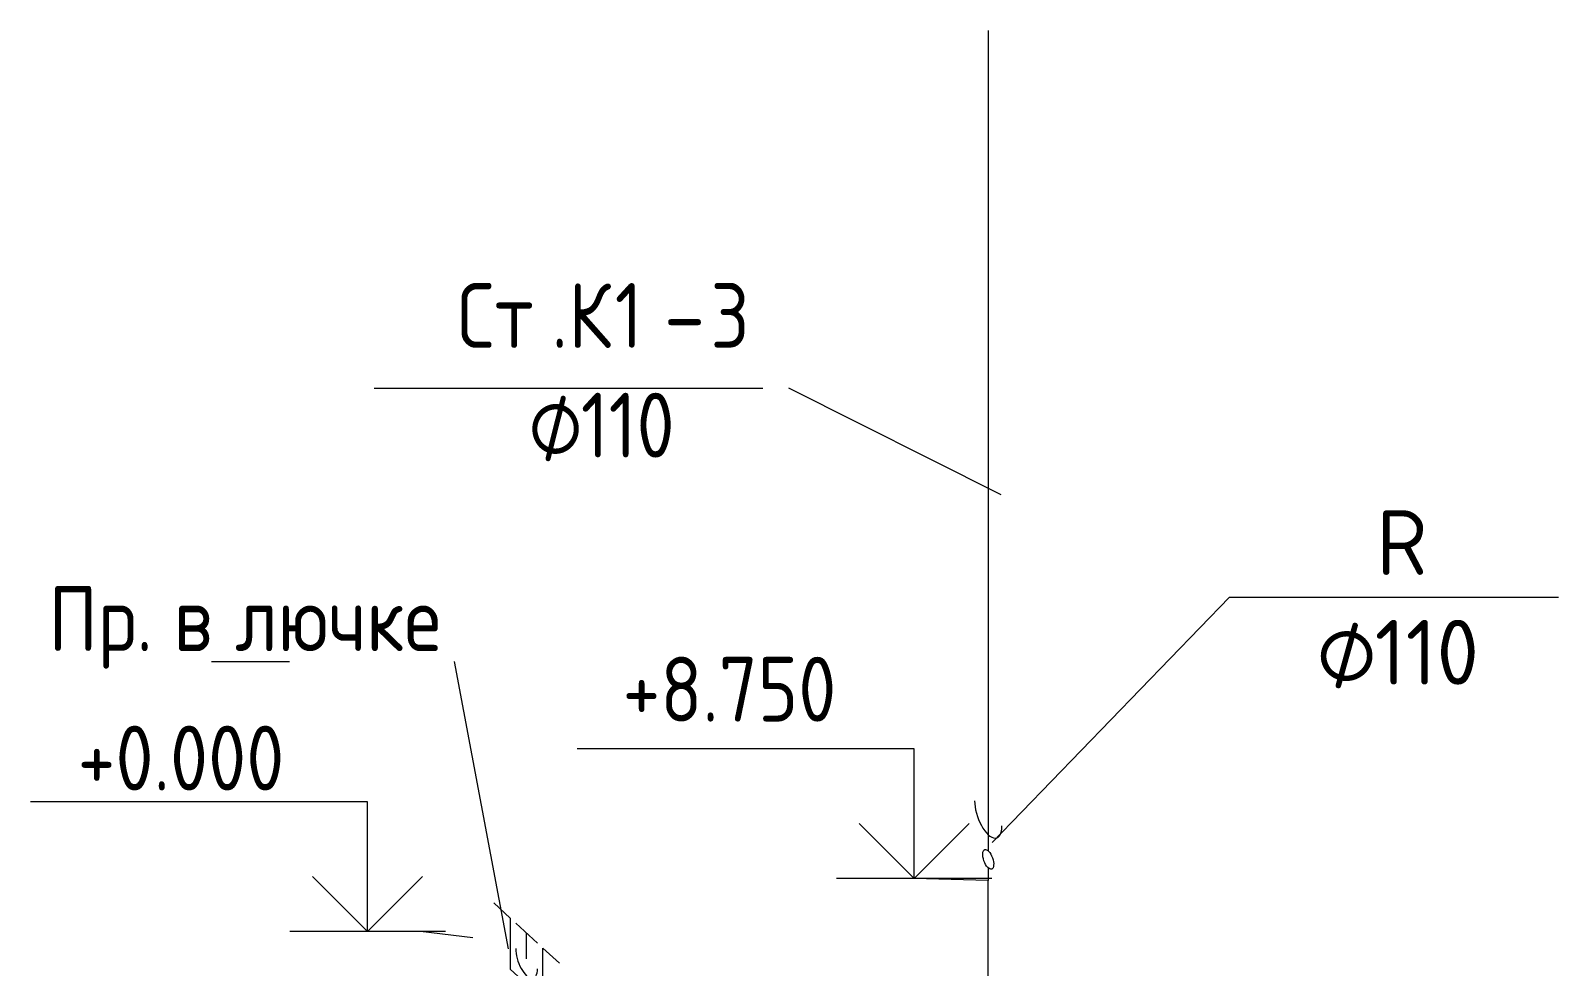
# Model space of a CAD drawing. Header units: millimetres. Extents: x 56023 to 81647, y 35036 to 59756.
# Drawn here: x 65637 to 68584, y 48898 to 50704 of the extents above; entities that cross this region are included whole.
import ezdxf

# ---------------------------------------------------------------- set-up
doc = ezdxf.new("R2010")
doc.units = ezdxf.units.MM
for name, color, linetype, lineweight in [('Высотные отметки', 7, 'Continuous', 9), ('Марки сантехнических приборов', 7, 'Continuous', 20), ('Марки соединительных деталей трубопроводов', 7, 'Continuous', 20), ('Марки труб', 7, 'Continuous', 20), ('Обобщенные модели', 7, 'Continuous', 20), ('Сантехнические приборы', 7, 'Continuous', 20), ('Соединительные детали трубопроводов', 7, 'Continuous', 20), ('Типовые аннотации', 7, 'Continuous', 20), ('Трубы', 7, 'Continuous', 20)]:
    doc.layers.add(name, color=color, linetype=linetype, lineweight=lineweight)
doc.styles.add('GOST Common', font='GOST Common.ttf', dxfattribs={"width": 0.9, "height": 125})
doc.styles.add('GOST Common_1', font='GOST Common.ttf', dxfattribs={"width": 0.9, "height": 125})
doc.styles.add('GOST Common_3', font='GOST Common.ttf', dxfattribs={"height": 125})
doc.styles.add('GOST Common_4', font='GOST Common.ttf', dxfattribs={"height": 125})

# ---------------------------------------------------------------- blocks, each defined once
blk = doc.blocks.new('VK__PF__Лючок-прочистка DN110_HL_R21 - HL98-3801454-О_Схема систем К1_К2_ АБК')
at = {"layer": 'Обобщенные модели', "color": 24, "true_color": 0xa52900}
for p, q in [((66530.4, 49020.8), (66562, 48991.7)), ((66562, 48991.7), (66562, 48893.1)), ((66572.5, 48982), (66614.6, 48943.2)), ((66593.5, 48913.3), (66593.5, 48962.6)), ((66625.1, 48933.5), (66656.7, 48904.4)), ((66625.1, 48834.9), (66625.1, 48933.5)), ((66562, 48893.1), (66625.1, 48834.9)), ((66593.5, 48864), (66593.5, 48880.5))]:
    blk.add_line(p, q, dxfattribs=at)
blk.add_ellipse((66593.5, 48913.3), major_axis=(-13.3, 37.7), ratio=0.432419, start_param=0.886213, end_param=4.027806, dxfattribs=at)
blk = doc.blocks.new('ADSK_ППР_Ревизия канализационная - Ревизия-V17-О_Схема систем К1_К2_ АБК')
at = {"layer": 'Соединительные детали трубопроводов', "color": 24, "true_color": 0xa52900}
for p, q in [((67483.9, 49152.6), (67483.9, 49121.3)), ((67483.9, 49088.5), (67483.9, 49063.8))]:
    blk.add_line(p, q, dxfattribs=at)
blk.add_ellipse((67483.9, 49193.6), major_axis=(-16.6, 47.2), ratio=0.432484, start_param=0.886343, end_param=4.027936, dxfattribs=at)
blk.add_ellipse((67483.9, 49104.9), major_axis=(-6.7, 18.9), ratio=0.432484, dxfattribs=at)
blk = doc.blocks.new('VK-OV__AP__M_Труба_R21_rfa - Тип системы_Номер стояка_Внешний диаметр-2090451-О_Схема систем К1_К2_ АБК')
at = {"layer": 'Марки труб'}
blk.add_line((63836.9, 47652), (64586.9, 47652), dxfattribs=at)
blk = doc.blocks.new('Высотные отметки - Стрелка вверх-261779-О_Схема систем К1_К2_ АБК')
at = {"layer": 'Типовые аннотации'}
for p, q in [((67651.5, 46110.5), (68301.5, 46110.5)), ((67651.5, 45860.5), (67651.5, 46110.5)), ((67651.5, 45860.5), (67545.5, 45966.5)), ((67651.5, 45860.5), (67757.6, 45966.5)), ((67501.5, 45860.5), (67801.5, 45860.5))]:
    blk.add_line(p, q, dxfattribs=at)
blk = doc.blocks.new('VK__AP__M_Соединительные детали трубопроводов_R21 - SEV_M_Соединительные детали трубопроводов-2320817-О_Схема систем К1_К2_ АБК')
at = {"layer": 'Марки соединительных деталей трубопроводов'}
blk.add_line((58303.9, 49878.4), (58903.9, 49878.4), dxfattribs=at)
blk = doc.blocks.new('ADSK_M_Сантехприборы - Комментарий к типоразмеру-263963-О_Схема систем К1_К2_ АБК')
at = {"layer": 'Марки сантехнических приборов'}
blk.add_line((68131.7, 53196.8), (68281.7, 53196.8), dxfattribs=at)

msp = doc.modelspace()

# ---------------------------------------------------------------- linework, layer by layer
at = {"layer": 'Высотные отметки', "lineweight": 20}
for p, q in [((67483.9, 49063.8), (67341, 49068.2)), ((66388.9, 48965.9), (66286.8, 48965.9)), ((66490, 48953.5), (66388.9, 48965.9))]:
    msp.add_line(p, q, dxfattribs=at)
at = {"layer": 'Марки сантехнических приборов'}
msp.add_line((66558.4, 48932.6), (66454.3, 49486.3), dxfattribs=at)
at = {"layer": 'Марки соединительных деталей трубопроводов'}
for p, q in [((67491.6, 49137.2), (67949.2, 49611)), ((67949.2, 49611), (67983.8, 49611))]:
    msp.add_line(p, q, dxfattribs=at)
at = {"layer": 'Марки труб'}
msp.add_line((67508.9, 49808), (67099.3, 50014), dxfattribs=at)
at = {"layer": 'Трубы', "color": 24, "true_color": 0xa52900}
for p, q in [((67484.1, 50703.9), (67483.9, 49152.6)), ((67483.8, 48337.3), (67483.9, 49063.8))]:
    msp.add_line(p, q, dxfattribs=at)

# ---------------------------------------------------------------- block references
at = {"layer": 'Высотные отметки', "lineweight": 20, "extrusion": (0, 0, -1)}
for p in [(-134992.6, 3207.7), (-133938.3, 3105.5)]:
    msp.add_blockref('Высотные отметки - Стрелка вверх-261779-О_Схема систем К1_К2_ АБК', p, dxfattribs=at)
at = {"layer": 'Марки сантехнических приборов'}
msp.add_blockref('ADSK_M_Сантехприборы - Комментарий к типоразмеру-263963-О_Схема систем К1_К2_ АБК', (-2145.7, -3710.4), dxfattribs=at)
at = {"layer": 'Марки соединительных деталей трубопроводов'}
msp.add_blockref('VK__AP__M_Соединительные детали трубопроводов_R21 - SEV_M_Соединительные детали трубопроводов-2320817-О_Схема систем К1_К2_ АБК', (9679.9, -267.4), dxfattribs=at)
at = {"layer": 'Марки труб'}
msp.add_blockref('VK-OV__AP__M_Труба_R21_rfa - Тип системы_Номер стояка_Внешний диаметр-2090451-О_Схема систем К1_К2_ АБК', (2462.5, 2361.9), dxfattribs=at)
at = {"layer": 'Сантехнические приборы', "color": 24, "true_color": 0xa52900}
msp.add_blockref('VK__PF__Лючок-прочистка DN110_HL_R21 - HL98-3801454-О_Схема систем К1_К2_ АБК', (0, 0), dxfattribs=at)
at = {"layer": 'Соединительные детали трубопроводов', "color": 24, "true_color": 0xa52900}
msp.add_blockref('ADSK_ППР_Ревизия канализационная - Ревизия-V17-О_Схема систем К1_К2_ АБК', (0, 0), dxfattribs=at)

# ---------------------------------------------------------------- texts
at = {"layer": 'Высотные отметки', "lineweight": 20, "char_height": 125, "width": 508.377, "attachment_point": 1, "line_spacing_factor": 1.022761, "style": 'GOST Common'}
for s, insert in [('+8.750', (66778.5, 49495.7)), ('+0.000', (65727.5, 49362.9))]:
    msp.add_mtext(s, dxfattribs=dict(at, insert=insert))
at = {"layer": 'Марки сантехнических приборов', "lineweight": 9, "char_height": 125, "attachment_point": 1, "style": 'GOST Common'}
for s, insert, width in [('Пр', (65671.3, 49631.7), 205.633), ('\\fGOST Common|b0|i0|c204|p34|;\\W.9; ', (65992.8, 49631.7), 46.899), ('\\fGOST Common|b0|i0|c204|p34|;\\W.9;в', (65912.4, 49631.7), 97.405), ('лючке', (66031.5, 49631.7), 508.671), ('. ', (65841, 49631.7), 86.582)]:
    msp.add_mtext(s, dxfattribs=dict(at, insert=insert, width=width))
at = {"layer": 'Марки соединительных деталей трубопроводов', "lineweight": 9, "char_height": 125, "attachment_point": 1}
for s, insert, width, style in [('\\fGOST Common|b0|i0|c204|p34|;R', (68232.7, 49778.7), 120.253, 'GOST Common_3'), ('\\fGOST Common|b0|i0|c254|p34|;⌀', (68116.9, 49567), 136.287, 'GOST Common_4'), ('110', (68229.4, 49567), 260.548, 'GOST Common_3')]:
    msp.add_mtext(s, dxfattribs=dict(at, insert=insert, width=width, style=style))
at = {"layer": 'Марки труб', "lineweight": 9, "char_height": 125, "attachment_point": 1}
for s, insert, width, style in [('Ст', (66460, 50216.7), 220.063, 'GOST Common'), ('\\fGOST Common|b0|i0|c204|p34|;\\W.9;К', (66674.3, 50216.7), 108.228, 'GOST Common'), ('1 ', (66763.6, 50216.7), 115.443, 'GOST Common'), ('\\fGOST Common|b0|i0|c204|p34|;\\W.9;3', (66948.1, 50216.7), 97.405, 'GOST Common'), ('\\fGOST Common|b0|i0|c204|p34|;\\W.9;–', (66858.9, 50216.7), 108.228, 'GOST Common'), ('\\fGOST Common|b0|i0|c204|p34|;\\W.9;.', (66641.6, 50216.7), 39.684, 'GOST Common'), ('\\fGOST Common|b0|i0|c254|p34|;\\W.9;⌀', (66596.9, 50005.1), 122.658, 'GOST Common_1'), ('110', (66698.1, 50005.1), 234.494, 'GOST Common')]:
    msp.add_mtext(s, dxfattribs=dict(at, insert=insert, width=width, style=style))

doc.saveas('drawing.dxf')
